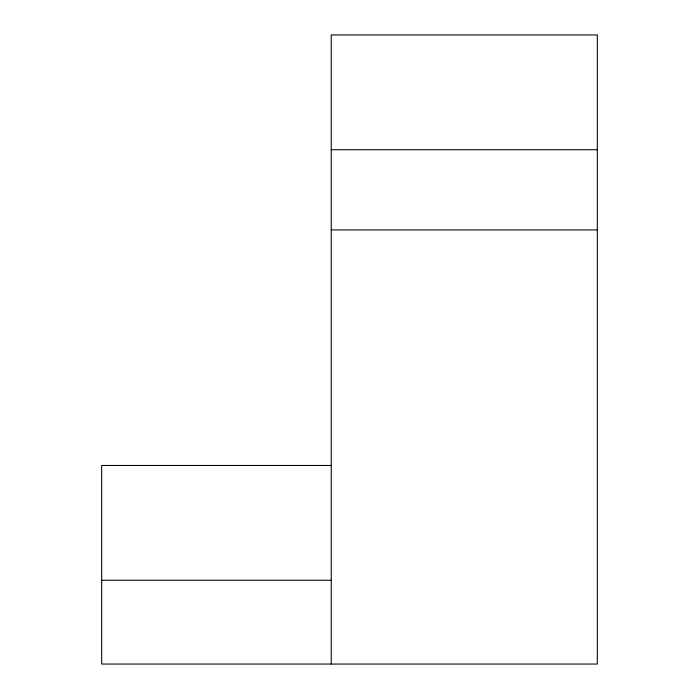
<?xml version="1.0" encoding="UTF-8"?>
<svg xmlns="http://www.w3.org/2000/svg" width="699" height="699" viewBox="0 0 699 699"><rect width="100%" height="100%" fill="white"/><g stroke="black" fill="none" stroke-linecap="round" stroke-linejoin="round"><path stroke-width="1.05" d="M331.247 149.735L597.322 149.735M331.247 229.927L597.322 229.927M331.247 465.473L101.678 465.473L101.678 664.05L597.322 664.05L597.322 34.95L331.247 34.95L331.247 664.05M101.678 580.257L331.247 580.257"/></g></svg>
